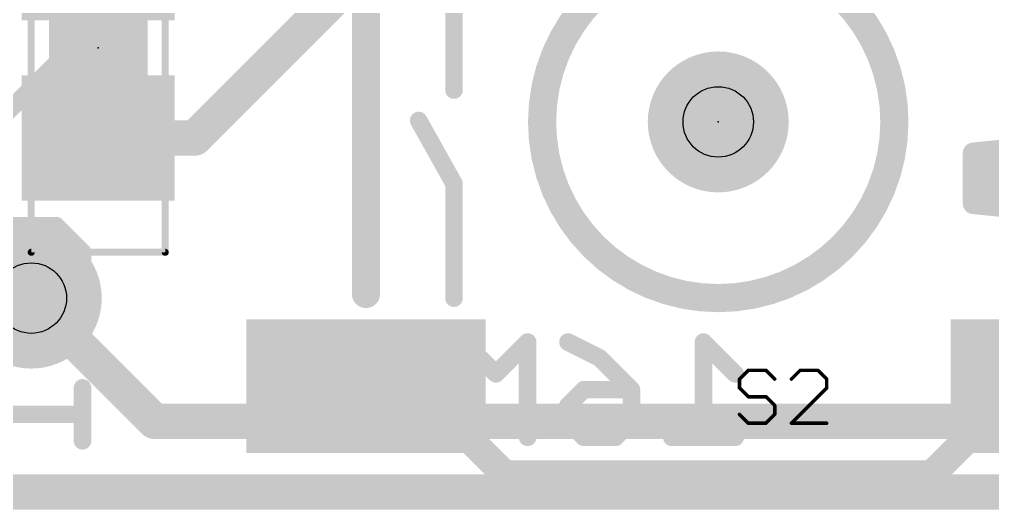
# Model space of a CAD drawing. Extents: x -32 to 75, y -15 to 35.
# Drawn here: x 3.85 to 10.87, y -0.13 to 3.41 of the extents above; entities that cross this region are included whole.
import ezdxf

# ---------------------------------------------------------------- set-up
doc = ezdxf.new("R2010")
doc.units = 0
for name, color, linetype in [('1', 12, 'CONTINUOUS'), ('16', 132, 'CONTINUOUS'), ('18', 110, 'CONTINUOUS'), ('20', 53, 'CONTINUOUS'), ('21', 41, 'CONTINUOUS'), ('22', 40, 'CONTINUOUS'), ('23', 53, 'CONTINUOUS'), ('25', 253, 'CONTINUOUS'), ('26', 253, 'CONTINUOUS'), ('29', 253, 'CONTINUOUS'), ('31', 253, 'CONTINUOUS'), ('35', 253, 'CONTINUOUS'), ('39', 12, 'CONTINUOUS'), ('44', 253, 'CONTINUOUS'), ('51', 53, 'CONTINUOUS')]:
    doc.layers.add(name, color=color, linetype=linetype)

# ---------------------------------------------------------------- blocks, each defined once
blk = doc.blocks.new('RECT')
blk.add_solid([(-0.5, -0.5), (0.5, -0.5), (-0.5, 0.5), (0.5, 0.5)])
blk = doc.blocks.new('ROUNDV')
at = {"const_width": 0.5}
blk.add_lwpolyline([(0, -0.25, 1), (0, 0.25, 1), (0, -0.25)], format="xyb", dxfattribs=at)

msp = doc.modelspace()

# ---------------------------------------------------------------- linework, layer by layer
at = {"layer": '1', "const_width": 0.254}
for points in [[(5.1158, 2.5504), (6.35, 3.7846)], [(4.4196, 2.5504), (5.1158, 2.5504)], [(3.937, 1.397), (3.048, 2.286)], [(17.78, 0), (0, 0)]]:
    msp.add_lwpolyline(points, dxfattribs=at)
at = {"layer": '1', "const_width": 0.127}
for points in [[(4.4196, 2.6139, 1), (4.4196, 2.4869)], [(5.1158, 2.4869, 1), (5.1158, 2.6139)], [(5.0709, 2.5953, 1), (5.1607, 2.5055)], [(3.8921, 1.3521, 1), (3.9819, 1.4419)]]:
    msp.add_lwpolyline(points, format="xyb", dxfattribs=at)
at = {"layer": '16', "const_width": 0.254}
for points in [[(3.937, 1.397), (4.826, 0.508)], [(4.826, 0.508), (15.748, 0.508)], [(17.78, 0), (0, 0)]]:
    msp.add_lwpolyline(points, dxfattribs=at)
at = {"layer": '16', "const_width": 0.127}
for points in [[(3.9819, 1.4419, 1), (3.8921, 1.3521)], [(4.826, 0.5715, 1), (4.826, 0.4445)], [(4.7811, 0.4631, 1), (4.8709, 0.5529)]]:
    msp.add_lwpolyline(points, format="xyb", dxfattribs=at)
at = {"layer": '20', "const_width": 0.2032}
msp.add_lwpolyline([(0, 0), (17.78, 0)], dxfattribs=at)
at = {"layer": '21', "const_width": 0.2032}
for points in [[(6.35, 1.427), (6.35, 3.907)], [(10.43, 0.127), (7.35, 0.127)]]:
    msp.add_lwpolyline(points, dxfattribs=at)
at = {"layer": '21'}
for points, const_width in [([(8.89, 1.397, 1), (8.89, 3.937, 1), (8.89, 1.397)], 0.2032), ([(6.2992, 1.427, 1), (6.4008, 1.427)], 0.1016), ([(7.35, 0.1778, 1), (7.35, 0.0762)], 0.1016), ([(10.43, 0.0762, 1), (10.43, 0.1778)], 0.1016)]:
    msp.add_lwpolyline(points, format="xyb", dxfattribs=dict(at, const_width=const_width))
at = {"layer": '22'}
for points, const_width in [([(10.7286, 2.4434), (11.2125, 2.4926)], 0.15), ([(10.7286, 2.0778), (10.7286, 2.4434)], 0.15), ([(10.7286, 2.4), (11.772, 2.4)], 0.15), ([(10.7286, 2.25), (11.7509, 2.25)], 0.15), ([(10.7286, 2.1), (11.7806, 2.1)], 0.15), ([(11.2125, 2.0286), (10.7286, 2.0778)], 0.15), ([(6.3097, 1.0801), (6.3097, 0.3937)], 0.127), ([(6.7673, 0.3937), (6.7673, 1.0801)], 0.127), ([(7.287, 0.8513), (7.0582, 1.0801)], 0.127), ([(7.0582, 1.0801), (7.0582, 0.3937)], 0.127), ([(7.5157, 1.0801), (7.287, 0.8513)], 0.127), ([(7.5157, 0.3937), (7.5157, 1.0801)], 0.127), ([(7.8066, 1.0801), (8.0354, 0.9657)], 0.127), ([(9.0126, 0.8513), (8.7838, 1.0801)], 0.127), ([(8.7838, 1.0801), (8.7838, 0.3937)], 0.127), ([(8.0354, 0.9657), (8.2642, 0.7369)], 0.127), ([(6.0189, 0.8513), (5.5613, 0.8513)], 0.127), ([(5.5613, 0.8513), (6.0189, 0.3937)], 0.127), ([(6.7673, 0.7369), (6.3097, 0.7369)], 0.127), ([(7.8066, 0.6225), (7.921, 0.7369)], 0.127), ([(7.921, 0.7369), (8.2642, 0.7369)], 0.127), ([(8.2642, 0.7369), (8.2642, 0.5081)], 0.127), ([(7.8066, 0.5081), (7.8066, 0.6225)], 0.127), ([(7.921, 0.3937), (7.8066, 0.5081)], 0.127), ([(8.2642, 0.5081), (8.1498, 0.3937)], 0.127), ([(6.0189, 0.3937), (5.5613, 0.3937)], 0.127), ([(8.1498, 0.3937), (7.921, 0.3937)], 0.127), ([(9.0126, 0.3937), (8.555, 0.3937)], 0.127)]:
    msp.add_lwpolyline(points, dxfattribs=dict(at, const_width=const_width))
for points, const_width in [([(10.7661, 2.4434, 1), (10.6911, 2.4434)], 0.075), ([(10.7248, 2.4807, 1), (10.7324, 2.4061)], 0.075), ([(10.7286, 2.4375, 1), (10.7286, 2.3625)], 0.075), ([(10.7286, 2.2875, 1), (10.7286, 2.2125)], 0.075), ([(10.7286, 2.1375, 1), (10.7286, 2.0625)], 0.075), ([(10.7324, 2.1151, 1), (10.7248, 2.0405)], 0.075), ([(10.6911, 2.0778, 1), (10.7661, 2.0778)], 0.075), ([(6.3415, 1.0801, 1), (6.278, 1.0801)], 0.0635), ([(6.7991, 1.0801, 1), (6.7356, 1.0801)], 0.0635), ([(7.0899, 1.0801, 1), (7.0264, 1.0801)], 0.0635), ([(7.0806, 1.1025, 1), (7.0357, 1.0576)], 0.0635), ([(7.5475, 1.0801, 1), (7.484, 1.0801)], 0.0635), ([(7.5382, 1.0576, 1), (7.4933, 1.1025)], 0.0635), ([(7.8208, 1.1085, 1), (7.7924, 1.0517)], 0.0635), ([(8.8155, 1.0801, 1), (8.752, 1.0801)], 0.0635), ([(8.8062, 1.1025, 1), (8.7613, 1.0576)], 0.0635), ([(8.0578, 0.9881, 1), (8.0129, 0.9432)], 0.0635), ([(8.0212, 0.9373, 1), (8.0496, 0.9941)], 0.0635), ([(5.5613, 0.883, 1), (5.5613, 0.8195)], 0.0635), ([(5.5838, 0.8737, 1), (5.5389, 0.8288)], 0.0635), ([(6.0189, 0.8195, 1), (6.0189, 0.883)], 0.0635), ([(7.2645, 0.8737, 1), (7.3094, 0.8288)], 0.0635), ([(7.2645, 0.8288, 1), (7.3094, 0.8737)], 0.0635), ([(8.9901, 0.8288, 1), (9.035, 0.8737)], 0.0635), ([(6.3097, 0.7686, 1), (6.3097, 0.7051)], 0.0635), ([(6.7673, 0.7051, 1), (6.7673, 0.7686)], 0.0635), ([(7.921, 0.7686, 1), (7.921, 0.7051)], 0.0635), ([(7.9434, 0.7144, 1), (7.8985, 0.7593)], 0.0635), ([(8.2959, 0.7369, 1), (8.2324, 0.7369)], 0.0635), ([(8.2417, 0.7144, 1), (8.2866, 0.7593)], 0.0635), ([(8.2642, 0.7051, 1), (8.2642, 0.7686)], 0.0635), ([(7.8383, 0.6225, 1), (7.7748, 0.6225)], 0.0635), ([(7.7841, 0.6449, 1), (7.829, 0.6)], 0.0635), ([(7.829, 0.5305, 1), (7.7841, 0.4856)], 0.0635), ([(8.2866, 0.4856, 1), (8.2417, 0.5305)], 0.0635), ([(7.7748, 0.5081, 1), (7.8383, 0.5081)], 0.0635), ([(8.2324, 0.5081, 1), (8.2959, 0.5081)], 0.0635), ([(5.5613, 0.4254, 1), (5.5613, 0.3619)], 0.0635), ([(5.9965, 0.3712, 1), (6.0414, 0.4162)], 0.0635), ([(6.0189, 0.3619, 1), (6.0189, 0.4254)], 0.0635), ([(6.278, 0.3937, 1), (6.3415, 0.3937)], 0.0635), ([(6.7356, 0.3937, 1), (6.7991, 0.3937)], 0.0635), ([(7.0264, 0.3937, 1), (7.0899, 0.3937)], 0.0635), ([(7.484, 0.3937, 1), (7.5475, 0.3937)], 0.0635), ([(7.921, 0.4254, 1), (7.921, 0.3619)], 0.0635), ([(7.8985, 0.3712, 1), (7.9434, 0.4162)], 0.0635), ([(8.1273, 0.4162, 1), (8.1722, 0.3712)], 0.0635), ([(8.1498, 0.3619, 1), (8.1498, 0.4254)], 0.0635), ([(8.555, 0.4254, 1), (8.555, 0.3619)], 0.0635), ([(8.752, 0.3937, 1), (8.8155, 0.3937)], 0.0635), ([(9.0126, 0.3619, 1), (9.0126, 0.4254)], 0.0635)]:
    msp.add_lwpolyline(points, format="xyb", dxfattribs=dict(at, const_width=const_width))
at = {"layer": '23'}
for p in [(4.4196, 3.2004), (8.89, 2.667)]:
    msp.add_point(p, dxfattribs=at)
at = {"layer": '25', "const_width": 0.0254}
for points in [[(9.1068, 0.8766), (9.0433, 0.8131)], [(9.2339, 0.8766), (9.1068, 0.8766)], [(9.2975, 0.8131), (9.2339, 0.8766)], [(9.481, 0.8766), (9.4175, 0.8131)], [(9.6082, 0.8766), (9.481, 0.8766)], [(9.6717, 0.8131), (9.6082, 0.8766)], [(9.0433, 0.8131), (9.0433, 0.7495)], [(9.6717, 0.7495), (9.6717, 0.8131)], [(9.0433, 0.7495), (9.1068, 0.686)], [(9.4175, 0.4953), (9.6717, 0.7495)], [(9.1068, 0.686), (9.2339, 0.686)], [(9.2339, 0.686), (9.2975, 0.6224)], [(9.2975, 0.6224), (9.2975, 0.5589)], [(9.1068, 0.4953), (9.0433, 0.5589)], [(9.2975, 0.5589), (9.2339, 0.4953)], [(9.2339, 0.4953), (9.1068, 0.4953)], [(9.6717, 0.4953), (9.4175, 0.4953)]]:
    msp.add_lwpolyline(points, dxfattribs=at)
at = {"layer": '25', "const_width": 0.0127}
for points in [[(9.1068, 0.883, 1), (9.1068, 0.8703)], [(9.1113, 0.8721, 1), (9.1023, 0.8811)], [(9.2384, 0.8811, 1), (9.2295, 0.8721)], [(9.2339, 0.8703, 1), (9.2339, 0.883)], [(9.481, 0.883, 1), (9.481, 0.8703)], [(9.4855, 0.8721, 1), (9.4766, 0.8811)], [(9.6126, 0.8811, 1), (9.6037, 0.8721)], [(9.6082, 0.8703, 1), (9.6082, 0.883)], [(9.0496, 0.8131, 1), (9.0369, 0.8131)], [(9.0388, 0.8176, 1), (9.0478, 0.8086)], [(9.293, 0.8086, 1), (9.302, 0.8176)], [(9.413, 0.8176, 1), (9.422, 0.8086)], [(9.6781, 0.8131, 1), (9.6654, 0.8131)], [(9.6672, 0.8086, 1), (9.6762, 0.8176)], [(9.0369, 0.7495, 1), (9.0496, 0.7495)], [(9.0478, 0.754, 1), (9.0388, 0.745)], [(9.6654, 0.7495, 1), (9.6781, 0.7495)], [(9.6762, 0.745, 1), (9.6672, 0.754)], [(9.1068, 0.6923, 1), (9.1068, 0.6796)], [(9.1023, 0.6815, 1), (9.1113, 0.6905)], [(9.2384, 0.6905, 1), (9.2295, 0.6815)], [(9.2339, 0.6796, 1), (9.2339, 0.6923)], [(9.3039, 0.6224, 1), (9.2912, 0.6224)], [(9.293, 0.6179, 1), (9.302, 0.6269)], [(9.0478, 0.5633, 1), (9.0388, 0.5544)], [(9.2912, 0.5589, 1), (9.3039, 0.5589)], [(9.302, 0.5544, 1), (9.293, 0.5633)], [(9.1068, 0.5017, 1), (9.1068, 0.4889)], [(9.1023, 0.4908, 1), (9.1113, 0.4998)], [(9.2295, 0.4998, 1), (9.2384, 0.4908)], [(9.2339, 0.4889, 1), (9.2339, 0.5017)], [(9.4175, 0.5017, 1), (9.4175, 0.4889)], [(9.413, 0.4998, 1), (9.422, 0.4908)], [(9.6717, 0.4889, 1), (9.6717, 0.5017)]]:
    msp.add_lwpolyline(points, format="xyb", dxfattribs=at)
at = {"layer": '26', "const_width": 0.127}
for points in [[(4.1156, 3.0887), (3.353, 2.3261)], [(4.3063, 3.0887), (4.1156, 3.0887)], [(4.3063, 2.3261), (4.3063, 3.0887)], [(4.1156, 1.9193), (3.7343, 1.9193)], [(4.3063, 1.7287), (4.1156, 1.9193)], [(4.3063, 1.1567), (4.3063, 1.7287)], [(3.1623, 1.1567), (4.3063, 1.1567)], [(4.3063, 0.3686), (4.3063, 0.75)], [(3.353, 0.5593), (4.3063, 0.5593)]]:
    msp.add_lwpolyline(points, dxfattribs=at)
at = {"layer": '26', "const_width": 0.0635}
for points in [[(4.1156, 3.1205, 1), (4.1156, 3.057)], [(4.1381, 3.0663, 1), (4.0932, 3.1112)], [(4.338, 3.0887, 1), (4.2745, 3.0887)], [(4.3063, 3.057, 1), (4.3063, 3.1205)], [(4.2745, 2.3261, 1), (4.338, 2.3261)], [(4.1381, 1.9418, 1), (4.0932, 1.8969)], [(4.1156, 1.8876, 1), (4.1156, 1.9511)], [(4.338, 1.7287, 1), (4.2745, 1.7287)], [(4.2838, 1.7062, 1), (4.3287, 1.7511)], [(4.3063, 1.1249, 1), (4.3063, 1.1884)], [(4.2745, 1.1567, 1), (4.338, 1.1567)], [(4.338, 0.75, 1), (4.2745, 0.75)], [(4.3063, 0.5275, 1), (4.3063, 0.591)], [(4.2745, 0.3686, 1), (4.338, 0.3686)]]:
    msp.add_lwpolyline(points, format="xyb", dxfattribs=at)
at = {"layer": '39', "const_width": 0.0508}
for points in [[(3.9366, 1.7274), (3.9366, 4.6734)], [(4.9026, 4.6734), (4.9026, 1.7274)], [(4.9026, 1.7274), (3.9366, 1.7274)]]:
    msp.add_lwpolyline(points, dxfattribs=at)
at = {"layer": '39', "const_width": 0.0254}
for points in [[(3.9366, 1.7401, 1), (3.9366, 1.7147)], [(3.9239, 1.7274, 1), (3.9493, 1.7274)], [(4.8899, 1.7274, 1), (4.9153, 1.7274)], [(4.9026, 1.7147, 1), (4.9026, 1.7401)]]:
    msp.add_lwpolyline(points, format="xyb", dxfattribs=at)
at = {"layer": '44'}
for centre in [(8.89, 2.667), (3.937, 1.397)]:
    msp.add_circle(centre, 0.254, dxfattribs=at)
at = {"layer": '51'}
for points, const_width in [([(6.985, 2.897), (6.985, 3.782)], 0.127), ([(4.1956, 2.9554), (4.1956, 3.4454)], 0.1524), ([(4.6436, 3.4454), (4.6436, 2.9554)], 0.1524), ([(6.985, 2.222), (6.73, 2.677)], 0.127), ([(6.985, 1.397), (6.985, 2.222)], 0.127), ([(7.35, 0.127), (6.35, 1.127)], 0.2032), ([(11.43, 1.127), (10.43, 0.127)], 0.2032)]:
    msp.add_lwpolyline(points, dxfattribs=dict(at, const_width=const_width))
for points, const_width in [([(4.1575, 2.9554, 1), (4.2337, 2.9554)], 0.0762), ([(4.6055, 2.9554, 1), (4.6817, 2.9554)], 0.0762), ([(6.9533, 2.897, 1), (7.0168, 2.897)], 0.0635), ([(6.7577, 2.6925, 1), (6.7023, 2.6615)], 0.0635), ([(7.0168, 2.222, 1), (6.9533, 2.222)], 0.0635), ([(6.9573, 2.2065, 1), (7.0127, 2.2375)], 0.0635), ([(6.9533, 1.397, 1), (7.0168, 1.397)], 0.0635), ([(6.3859, 1.1629, 1), (6.3141, 1.0911)], 0.1016), ([(7.3141, 0.0911, 1), (7.3859, 0.1629)], 0.1016), ([(10.3941, 0.1629, 1), (10.4659, 0.0911)], 0.1016)]:
    msp.add_lwpolyline(points, format="xyb", dxfattribs=dict(at, const_width=const_width))

# ---------------------------------------------------------------- block references
at = {"layer": '1'}
for p, xscale, yscale, rotation in [((4.4196, 2.5504), 0.7, 0.9, 90), ((6.35, 0.762), 0.762, 1.524, 270), ((11.43, 0.762), 0.762, 1.524, 270)]:
    msp.add_blockref('RECT', p, dxfattribs=dict(at, xscale=xscale, yscale=yscale, rotation=rotation))
at = {"layer": '18', "xscale": 1.016, "yscale": 1.016}
for p in [(8.89, 2.667), (8.89, 2.667), (3.937, 1.397), (3.937, 1.397)]:
    msp.add_blockref('ROUNDV', p, dxfattribs=at)
at = {"layer": '21', "xscale": 0.4064, "yscale": 0.7112, "rotation": 90}
msp.add_blockref('RECT', (4.4196, 3.2004), dxfattribs=at)
at = {"layer": '29'}
for p, xscale, yscale, rotation in [((4.4196, 3.8504), 0.9032, 1.1032, 90), ((4.4196, 2.5504), 0.9032, 1.1032, 90), ((6.35, 0.762), 0.9652, 1.7272, 270), ((11.43, 0.762), 0.9652, 1.7272, 270)]:
    msp.add_blockref('RECT', p, dxfattribs=dict(at, xscale=xscale, yscale=yscale, rotation=rotation))
at = {"layer": '31'}
for p, xscale, yscale, rotation in [((4.4196, 2.5504), 0.7, 0.9, 90), ((6.35, 0.762), 0.762, 1.524, 270), ((11.43, 0.762), 0.762, 1.524, 270)]:
    msp.add_blockref('RECT', p, dxfattribs=dict(at, xscale=xscale, yscale=yscale, rotation=rotation))
at = {"layer": '35', "xscale": 0.3998, "yscale": 0.6, "rotation": 90}
msp.add_blockref('RECT', (4.4196, 3.2004), dxfattribs=at)
at = {"layer": '51', "xscale": 0.3, "yscale": 0.5999, "rotation": 90}
msp.add_blockref('RECT', (4.4245, 2.7964), dxfattribs=at)

doc.saveas('drawing.dxf')
